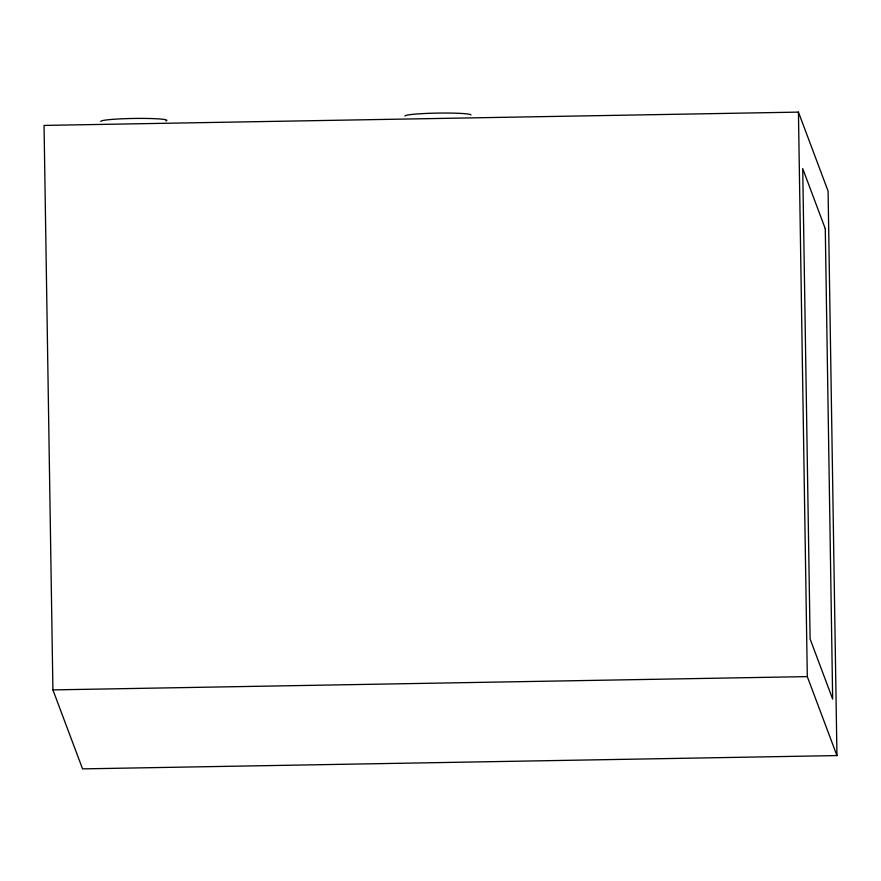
<?xml version="1.0" encoding="UTF-8"?>
<svg xmlns="http://www.w3.org/2000/svg" width="881" height="881" viewBox="0 0 881 881"><rect width="100%" height="100%" fill="white"/><g stroke="black" fill="none" stroke-linecap="round" stroke-linejoin="round"><path stroke-width="1.32" d="M798.439 112.118L44.05 125.421L52.915 689.9L82.561 768.882L836.95 755.579L828.085 191.1L798.439 112.118L807.304 676.608L836.95 755.579M52.915 689.9L807.304 676.608M100.852 121.457A33.015 2.423 -0.9 0 1 137.271 118.417A33.015 2.423 -0.9 0 1 165.969 120.939M404.974 116.094A33.015 2.423 -0.9 0 1 437.075 113.109A33.015 2.423 -0.9 0 1 470.983 114.937M825.277 228.697L802.723 168.601L810.113 639L832.666 699.096L825.277 228.697"/></g></svg>
